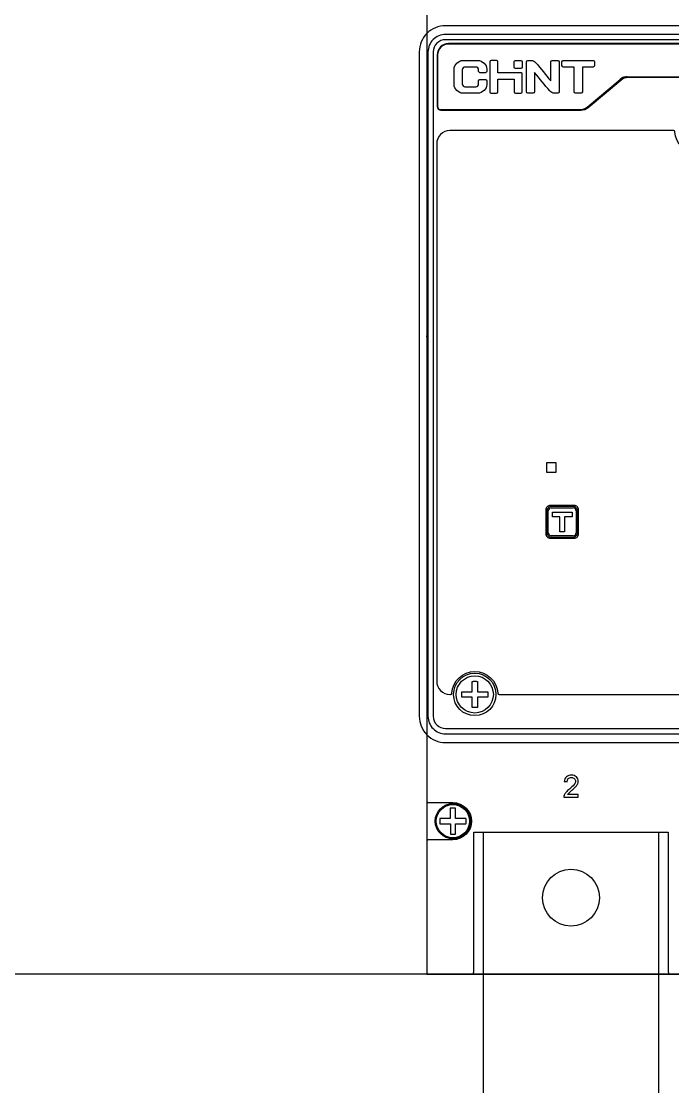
# Model space of a CAD drawing. Header units: millimetres. Extents: x 28713 to 59118, y -54378 to -19615.
# Drawn here: x 37721.3 to 37870.2, y -25428.7 to -25184.9 of the extents above; entities that cross this region are included whole.
import ezdxf

# ---------------------------------------------------------------- set-up
doc = ezdxf.new("R2010")
doc.units = ezdxf.units.MM
doc.header["$LTSCALE"] = 3
doc.layers.add('@.VISIBLE', color=7, linetype='Continuous')
doc.layers.add('equipments', color=2, linetype='Continuous')

msp = doc.modelspace()

# ---------------------------------------------------------------- linework, layer by layer
at = {"layer": '@.VISIBLE'}
msp.add_lwpolyline([(37525.45, -25132.91), (38284.45, -25132.91), (38284.45, -25402.91), (37525.45, -25402.91)], close=True, dxfattribs=at)
at = {"layer": '@.VISIBLE', "color": 1}
msp.add_lwpolyline([(37826.95, -25370.41), (37866.95, -25370.41), (37866.97, -25524.48), (37826.97, -25524.48)], close=True, dxfattribs=at)
msp.add_circle((37846.95, -25385.41), 6.5, dxfattribs=at)
at = {"layer": 'equipments'}
for p, q in [((37818.95, -25190.11), (37818.95, -25190.01)), ((37819.2, -25190.01), (37819.2, -25190.11)), ((37824.2, -25190.11), (37824.2, -25190.01)), ((37824.45, -25190.11), (37824.45, -25190.01)), ((37863.45, -25197.61), (37863.45, -25197.71)), ((37863.7, -25197.71), (37863.7, -25197.61)), ((37868.7, -25197.61), (37868.7, -25197.71)), ((37868.95, -25197.61), (37868.95, -25197.71)), ((37818.95, -25205.11), (37818.95, -25205.21)), ((37819.2, -25205.21), (37819.2, -25205.11)), ((37824.2, -25205.11), (37824.2, -25205.21)), ((37824.45, -25205.11), (37824.45, -25205.21)), ((37813.95, -25258.91), (37814.25, -25258.79)), ((37814.25, -25277.03), (37813.95, -25276.91)), ((37842.2, -25295.68), (37847.7, -25295.68)), ((37842.45, -25296.23), (37847.45, -25296.23)), ((37841.75, -25301.93), (37841.75, -25296.93)), ((37848.15, -25296.93), (37848.15, -25301.93)), ((37847.45, -25302.63), (37842.45, -25302.63))]:
    msp.add_line(p, q, dxfattribs=at)
for points in [[(37936.86, -25140.16, -1.896111), (37932.2, -25138.47), (37932.2, -25132.91), (37877.7, -25132.91), (37877.7, -25138.47, -3.106685), (37874.2, -25138.47), (37874.2, -25132.91), (37813.95, -25132.91), (37813.95, -25402.91), (37874.2, -25402.91), (37874.2, -25397.34, -3.106685), (37877.7, -25397.34), (37877.7, -25402.91), (37932.2, -25402.91), (37932.2, -25397.34, -3.106685), (37935.7, -25397.34), (37935.7, -25402.91), (37995.95, -25402.91), (37995.95, -25132.91), (37935.7, -25132.91)], [(37859.8, -25197.61), (37992.75, -25197.61, 0.414214), (37993.45, -25196.91), (37993.45, -25192.61, 0.414214), (37990.95, -25190.11), (37818.95, -25190.11, 0.414214), (37816.45, -25192.61), (37816.45, -25204.41, 0.414212), (37817.15, -25205.11), (37849.04, -25205.11, 0.176327), (37850.65, -25204.52), (37858.2, -25198.19)], [(37813.95, -25363.16, 0.414214), (37814.45, -25363.66), (37819.95, -25363.66)], [(37819.95, -25363.66, -1), (37819.95, -25372.16), (37814.45, -25372.16, 0.414214), (37813.95, -25372.66)], [(37824.2, -25402.91, 0.414214), (37824.7, -25402.41), (37824.7, -25370.41), (37869.2, -25370.41), (37869.2, -25402.41, 0.414214), (37869.7, -25402.91)]]:
    msp.add_lwpolyline(points, format="xyb", dxfattribs=at)
at = {"layer": 'equipments', "color": 8}
msp.add_lwpolyline([(37991.65, -25185.91), (37818.25, -25185.91, 0.414214), (37812.25, -25191.91), (37812.25, -25343.91, 0.414214), (37818.25, -25349.91), (37991.65, -25349.91, 0.414214), (37997.65, -25343.91), (37997.65, -25191.91, 0.414214)], format="xyb", close=True, dxfattribs=at)
at = {"layer": 'equipments'}
for points in [[(37991.65, -25187.91), (37818.25, -25187.91, 0.414214), (37814.25, -25191.91), (37814.25, -25343.91, 0.414214), (37818.25, -25347.91), (37991.65, -25347.91, 0.414214), (37995.65, -25343.91), (37995.65, -25191.91, 0.414214)], [(37991.65, -25189.11), (37818.25, -25189.11, 0.414214), (37815.45, -25191.91), (37815.45, -25343.91, 0.414214), (37818.25, -25346.71), (37991.65, -25346.71, 0.414214), (37994.45, -25343.91), (37994.45, -25191.91, 0.414214)], [(37858.31, -25198.36, -0.176327), (37860.11, -25197.71), (37992.75, -25197.71, 0.414214), (37993.55, -25196.91), (37993.55, -25192.61, 0.414214), (37990.95, -25190.01), (37818.95, -25190.01, 0.414214), (37816.35, -25192.61), (37816.35, -25204.41, 0.414214), (37817.15, -25205.21), (37849.21, -25205.21, 0.176327), (37850.88, -25204.6)], [(37990.65, -25209.91), (37939.5, -25209.91, 0.398461), (37939.2, -25210.19, -0.947331), (37928.71, -25210.19, 0.398461), (37928.41, -25209.91), (37881.5, -25209.91, 0.398461), (37881.2, -25210.19, -0.947331), (37870.71, -25210.19, 0.398461), (37870.41, -25209.91), (37819.25, -25209.91, 0.414214), (37816.25, -25212.91), (37816.25, -25335.91, 0.414214), (37819.25, -25338.91), (37819.41, -25338.91, 0.398461), (37819.71, -25338.62, -0.947331), (37830.2, -25338.62, 0.398461), (37830.5, -25338.91), (37979.41, -25338.91, 0.398461), (37979.71, -25338.62, -0.947331), (37990.2, -25338.62, 0.398461), (37990.5, -25338.91), (37990.65, -25338.91, 0.414214), (37993.65, -25335.91), (37993.65, -25212.91, 0.414214)], [(37841.2, -25296.66), (37841.2, -25302.16, 0.414214), (37842.2, -25303.16), (37847.7, -25303.16, 0.414214), (37848.7, -25302.16), (37848.7, -25296.66, 0.414214), (37847.7, -25295.66), (37842.2, -25295.66, 0.414214)], [(37842.45, -25302.93), (37847.45, -25302.93, 0.414214), (37848.45, -25301.93), (37848.45, -25296.93, 0.414214), (37847.45, -25295.93), (37842.45, -25295.93, 0.414214), (37841.45, -25296.93), (37841.45, -25301.93, 0.414214)]]:
    msp.add_lwpolyline(points, format="xyb", close=True, dxfattribs=at)
for points in [[(37841.43, -25285.88), (37843.51, -25285.88), (37843.51, -25288.1), (37841.43, -25288.1)], [(37844.4, -25301.68), (37844.4, -25298.28), (37842.7, -25298.28), (37842.7, -25297.18), (37847.2, -25297.18), (37847.2, -25298.28), (37845.5, -25298.28), (37845.5, -25301.68)]]:
    msp.add_lwpolyline(points, close=True, dxfattribs=at)
for centre, radius in [((37824.95, -25338.91), 4.85), ((37824.95, -25338.91), 4.25), ((37819.95, -25367.91), 4.03), ((37819.95, -25367.91), 3.81), ((37846.95, -25385.41), 6.5)]:
    msp.add_circle(centre, radius, dxfattribs=at)
for centre, start, end in [((37842.45, -25296.93), 90.0017, 179.9983), ((37847.45, -25296.93), 0.0017, 89.9983), ((37842.45, -25301.93), 180.0017, 269.9983), ((37847.45, -25301.93), 270.0017, 359.9983)]:
    msp.add_arc(centre, 0.7, start, end, dxfattribs=at)
for points, knots in [([(37822.08, -25199.23), (37822.08, -25198.15), (37822.08, -25197.07), (37822.08, -25195.99), (37822.08, -25195.69), (37822.41, -25195.36), (37822.71, -25195.36), (37823.54, -25195.36), (37824.37, -25195.36), (37825.2, -25195.36), (37825.5, -25195.36), (37825.83, -25195.69), (37825.83, -25195.99), (37825.83, -25196.11), (37825.83, -25196.23), (37825.83, -25196.36), (37825.83, -25196.5), (37825.99, -25196.67), (37826.14, -25196.67), (37826.56, -25196.67), (37826.98, -25196.67), (37827.4, -25196.67), (37827.54, -25196.67), (37827.71, -25196.5), (37827.71, -25196.36), (37827.71, -25196.17), (37827.71, -25195.98), (37827.71, -25195.79), (37827.71, -25194.87), (37826.64, -25193.86), (37825.71, -25193.86), (37824.54, -25193.86), (37823.37, -25193.86), (37822.2, -25193.86), (37821.27, -25193.86), (37820.2, -25194.87), (37820.2, -25195.79), (37820.2, -25197), (37820.2, -25198.21), (37820.2, -25199.42), (37820.2, -25200.35), (37821.27, -25201.36), (37822.2, -25201.36), (37823.37, -25201.36), (37824.54, -25201.36), (37825.71, -25201.36), (37826.64, -25201.36), (37827.71, -25200.35), (37827.71, -25199.42), (37827.71, -25199.12), (37827.71, -25198.82), (37827.71, -25198.52), (37827.71, -25198.37), (37827.54, -25198.21), (37827.4, -25198.21), (37826.98, -25198.21), (37826.56, -25198.21), (37826.14, -25198.21), (37825.99, -25198.21), (37825.83, -25198.37), (37825.83, -25198.52), (37825.83, -25198.75), (37825.83, -25198.99), (37825.83, -25199.23), (37825.83, -25199.52), (37825.5, -25199.86), (37825.2, -25199.86), (37824.37, -25199.86), (37823.54, -25199.86), (37822.71, -25199.86), (37822.41, -25199.86), (37822.08, -25199.52), (37822.08, -25199.23)], [0, 0, 0, 0, 1, 1, 1, 1.890864, 1.890864, 1.890864, 2.890864, 2.890864, 2.890864, 3.781849, 3.781849, 3.781849, 4.781849, 4.781849, 4.781849, 5.219242, 5.219242, 5.219242, 6.219242, 6.219242, 6.219242, 6.656878, 6.656878, 6.656878, 7.656878, 7.656878, 7.656878, 10.4339, 10.4339, 10.4339, 11.4339, 11.4339, 11.4339, 14.211291, 14.211291, 14.211291, 15.211291, 15.211291, 15.211291, 17.988683, 17.988683, 17.988683, 18.988683, 18.988683, 18.988683, 21.765704, 21.765704, 21.765704, 22.765704, 22.765704, 22.765704, 23.203341, 23.203341, 23.203341, 24.203341, 24.203341, 24.203341, 24.640734, 24.640734, 24.640734, 25.640734, 25.640734, 25.640734, 26.532085, 26.532085, 26.532085, 27.532085, 27.532085, 27.532085, 28.423314, 28.423314, 28.423314, 28.423314]), ([(37830.24, -25194.17), (37830.24, -25194.02), (37830.07, -25193.86), (37829.93, -25193.86), (37829.51, -25193.86), (37829.09, -25193.86), (37828.67, -25193.86), (37828.53, -25193.86), (37828.36, -25194.02), (37828.36, -25194.17), (37828.36, -25196.46), (37828.36, -25198.75), (37828.36, -25201.05), (37828.36, -25201.19), (37828.53, -25201.36), (37828.67, -25201.36), (37829.09, -25201.36), (37829.51, -25201.36), (37829.93, -25201.36), (37830.07, -25201.36), (37830.24, -25201.19), (37830.24, -25201.05), (37830.24, -25200.09), (37830.24, -25199.13), (37830.24, -25198.17), (37831.47, -25198.17), (37832.71, -25198.17), (37833.95, -25198.17), (37833.95, -25199.13), (37833.95, -25200.09), (37833.95, -25201.05)], [0, 0, 0, 0, 0.437393, 0.437393, 0.437393, 1.437393, 1.437393, 1.437393, 1.874664, 1.874664, 1.874664, 2.874664, 2.874664, 2.874664, 3.312057, 3.312057, 3.312057, 4.312057, 4.312057, 4.312057, 4.749571, 4.749571, 4.749571, 5.749571, 5.749571, 5.749571, 6.749571, 6.749571, 6.749571, 7.749571, 7.749571, 7.749571, 7.749571]), ([(37834.26, -25195.73), (37834.68, -25195.73), (37835.1, -25195.73), (37835.51, -25195.73), (37835.66, -25195.73), (37835.82, -25195.57), (37835.82, -25195.42), (37835.82, -25195), (37835.82, -25194.58), (37835.82, -25194.17), (37835.82, -25194.02), (37835.66, -25193.86), (37835.51, -25193.86), (37835.1, -25193.86), (37834.68, -25193.86), (37834.26, -25193.86), (37834.11, -25193.86), (37833.95, -25194.02), (37833.95, -25194.17), (37833.95, -25194.58), (37833.95, -25195), (37833.95, -25195.42), (37833.95, -25195.57), (37834.11, -25195.73), (37834.26, -25195.73)], [0, 0, 0, 0, 1, 1, 1, 1.437393, 1.437393, 1.437393, 2.437393, 2.437393, 2.437393, 2.874664, 2.874664, 2.874664, 3.874664, 3.874664, 3.874664, 4.312179, 4.312179, 4.312179, 5.312179, 5.312179, 5.312179, 5.749815, 5.749815, 5.749815, 5.749815]), ([(37842.35, -25194.17), (37842.35, -25195.63), (37842.35, -25197.1), (37842.35, -25198.56), (37841.2, -25197.17), (37840.05, -25195.77), (37838.91, -25194.37), (37838.65, -25194.06), (37838.22, -25193.86), (37837.82, -25193.86), (37837.57, -25193.86), (37837.32, -25193.86), (37837.07, -25193.86), (37836.93, -25193.86), (37836.76, -25194.02), (37836.76, -25194.17), (37836.76, -25196.46), (37836.76, -25198.75), (37836.76, -25201.05), (37836.76, -25201.19), (37836.93, -25201.36), (37837.07, -25201.36), (37837.49, -25201.36), (37837.91, -25201.36), (37838.33, -25201.36), (37838.47, -25201.36), (37838.64, -25201.19), (37838.64, -25201.05), (37838.64, -25199.58), (37838.64, -25198.12), (37838.64, -25196.65), (37839.78, -25198.05), (37840.93, -25199.44), (37842.08, -25200.84), (37842.34, -25201.15), (37842.77, -25201.36), (37843.17, -25201.36), (37843.42, -25201.36), (37843.67, -25201.36), (37843.92, -25201.36), (37844.06, -25201.36), (37844.22, -25201.19), (37844.22, -25201.05), (37844.22, -25198.75), (37844.22, -25196.46), (37844.22, -25194.17), (37844.22, -25194.02), (37844.06, -25193.86), (37843.92, -25193.86), (37843.5, -25193.86), (37843.08, -25193.86), (37842.66, -25193.86), (37842.51, -25193.86), (37842.35, -25194.02), (37842.35, -25194.17)], [0, 0, 0, 0, 1, 1, 1, 2, 2, 2, 3.204829, 3.204829, 3.204829, 4.204829, 4.204829, 4.204829, 4.642101, 4.642101, 4.642101, 5.642101, 5.642101, 5.642101, 6.079493, 6.079493, 6.079493, 7.079493, 7.079493, 7.079493, 7.51713, 7.51713, 7.51713, 8.51713, 8.51713, 8.51713, 9.51713, 9.51713, 9.51713, 10.721582, 10.721582, 10.721582, 11.721582, 11.721582, 11.721582, 12.158975, 12.158975, 12.158975, 13.158975, 13.158975, 13.158975, 13.596246, 13.596246, 13.596246, 14.596246, 14.596246, 14.596246, 15.033639, 15.033639, 15.033639, 15.033639]), ([(37852.34, -25195.05), (37852.34, -25194.75), (37852.34, -25194.46), (37852.34, -25194.17), (37852.34, -25194.02), (37852.18, -25193.86), (37852.03, -25193.86), (37849.75, -25193.86), (37847.47, -25193.86), (37845.19, -25193.86), (37845.04, -25193.86), (37844.88, -25194.02), (37844.88, -25194.17), (37844.88, -25194.46), (37844.88, -25194.75), (37844.88, -25195.05), (37844.88, -25195.19), (37845.04, -25195.36), (37845.19, -25195.36), (37846.02, -25195.36), (37846.85, -25195.36), (37847.67, -25195.36), (37847.67, -25197.25), (37847.67, -25199.15), (37847.67, -25201.05), (37847.67, -25201.19), (37847.84, -25201.36), (37847.98, -25201.36), (37848.4, -25201.36), (37848.82, -25201.36), (37849.24, -25201.36), (37849.39, -25201.36), (37849.55, -25201.19), (37849.55, -25201.05), (37849.55, -25199.15), (37849.55, -25197.25), (37849.55, -25195.36), (37850.38, -25195.36), (37851.21, -25195.36), (37852.03, -25195.36), (37852.18, -25195.36), (37852.34, -25195.19), (37852.34, -25195.05)], [0, 0, 0, 0, 1, 1, 1, 1.437149, 1.437149, 1.437149, 2.437149, 2.437149, 2.437149, 2.874664, 2.874664, 2.874664, 3.874664, 3.874664, 3.874664, 4.312422, 4.312422, 4.312422, 5.312422, 5.312422, 5.312422, 6.312422, 6.312422, 6.312422, 6.749693, 6.749693, 6.749693, 7.749693, 7.749693, 7.749693, 8.18733, 8.18733, 8.18733, 9.18733, 9.18733, 9.18733, 10.18733, 10.18733, 10.18733, 10.624723, 10.624723, 10.624723, 10.624723]), ([(37833.95, -25201.05), (37833.95, -25201.19), (37834.11, -25201.36), (37834.26, -25201.36), (37834.68, -25201.36), (37835.1, -25201.36), (37835.51, -25201.36), (37835.66, -25201.36), (37835.82, -25201.19), (37835.82, -25201.05), (37835.82, -25199.66), (37835.82, -25198.28), (37835.82, -25196.89), (37835.82, -25196.79), (37835.71, -25196.67), (37835.6, -25196.67), (37833.81, -25196.67), (37832.02, -25196.67), (37830.24, -25196.67), (37830.24, -25195.83), (37830.24, -25195), (37830.24, -25194.17)], [0, 0, 0, 0, 0.437636, 0.437636, 0.437636, 1.437636, 1.437636, 1.437636, 1.875029, 1.875029, 1.875029, 2.875029, 2.875029, 2.875029, 3.193056, 3.193056, 3.193056, 4.193056, 4.193056, 4.193056, 5.193056, 5.193056, 5.193056, 5.193056]), ([(37858.85, -25197.71), (37858.78, -25197.75), (37858.71, -25197.8), (37858.63, -25197.85), (37858.63, -25197.86), (37858.55, -25197.91), (37858.48, -25197.97), (37858.4, -25198.02), (37858.33, -25198.08), (37858.26, -25198.13), (37858.2, -25198.19)], [0, 0, 0, 0, 0.2626984, 0.2626984, 0.2626984, 0.2761634, 0.5477731, 0.5477731, 0.5477731, 0.8148102, 0.8148102, 0.8148102, 0.8148102]), ([(37858.2, -25198.19), (37858.21, -25198.18), (37858.23, -25198.16), (37858.25, -25198.15), (37858.26, -25198.14), (37858.26, -25198.14), (37858.27, -25198.13), (37858.28, -25198.12), (37858.3, -25198.11), (37858.31, -25198.1), (37858.32, -25198.1), (37858.32, -25198.09), (37858.33, -25198.08), (37858.35, -25198.07), (37858.37, -25198.06), (37858.38, -25198.05)], [0, 0, 0, 0, 0.056498, 0.0765773, 0.0765773, 0.0765773, 0.0847441, 0.1129857, 0.1412216, 0.152241, 0.152241, 0.152241, 0.1694504, 0.1976703, 0.2256405, 0.2256405, 0.2256405, 0.2256405]), ([(37859.81, -25197.59), (37859.7, -25197.6), (37859.59, -25197.61), (37859.48, -25197.62), (37859.36, -25197.64), (37859.11, -25197.69), (37858.87, -25197.78), (37858.75, -25197.84), (37858.62, -25197.9), (37858.49, -25197.97), (37858.38, -25198.05)], [0, 0, 0, 0, 0.330947, 0.330947, 0.330947, 0.692208, 1.090852, 1.090852, 1.090852, 1.523956, 1.523956, 1.523956, 1.523956]), ([(37858.38, -25198.05), (37858.51, -25197.96), (37858.65, -25197.88), (37858.8, -25197.82), (37858.93, -25197.76), (37859.2, -25197.67), (37859.47, -25197.63), (37859.61, -25197.62)], [0, 0, 0, 0, 0.483625, 0.483625, 0.483625, 0.922737, 1.317908, 1.317908, 1.317908, 1.317908]), ([(37824.35, -25338.31), (37823.56, -25338.31), (37822.77, -25338.31), (37821.98, -25338.31), (37821.97, -25338.45), (37821.95, -25338.71), (37821.95, -25339.11), (37821.97, -25339.38), (37821.98, -25339.51), (37822.77, -25339.51), (37823.56, -25339.51), (37824.36, -25339.51), (37824.36, -25340.3), (37824.36, -25341.09), (37824.36, -25341.88), (37824.46, -25341.89), (37824.66, -25341.9), (37824.86, -25341.91), (37824.96, -25341.91), (37825.06, -25341.91), (37825.26, -25341.9), (37825.46, -25341.89), (37825.56, -25341.88), (37825.56, -25341.09), (37825.56, -25340.3), (37825.56, -25339.5), (37826.35, -25339.5), (37827.14, -25339.5), (37827.93, -25339.5), (37827.94, -25339.37), (37827.96, -25339.1), (37827.96, -25338.7), (37827.94, -25338.43), (37827.93, -25338.3), (37827.14, -25338.3), (37826.34, -25338.3), (37825.55, -25338.3), (37825.55, -25337.51), (37825.55, -25336.72), (37825.55, -25335.93), (37825.45, -25335.92), (37825.25, -25335.91), (37825.05, -25335.91), (37824.95, -25335.91), (37824.85, -25335.91), (37824.65, -25335.91), (37824.45, -25335.92), (37824.35, -25335.93), (37824.35, -25336.72), (37824.35, -25337.52), (37824.35, -25338.31)], [0, 0, 0, 0, 1, 1, 1, 1.400245, 1.801094, 2.201339, 2.201339, 2.201339, 3.201339, 3.201339, 3.201339, 4.201339, 4.201339, 4.201339, 4.500472, 4.802045, 4.802045, 4.802045, 5.103618, 5.402751, 5.402751, 5.402751, 6.402751, 6.402751, 6.402751, 7.402751, 7.402751, 7.402751, 7.802996, 8.203845, 8.60409, 8.60409, 8.60409, 9.60409, 9.60409, 9.60409, 10.60409, 10.60409, 10.60409, 10.903223, 11.204796, 11.204796, 11.204796, 11.506369, 11.805502, 11.805502, 11.805502, 12.805502, 12.805502, 12.805502, 12.805502]), ([(37848.19, -25357.78), (37847.89, -25357.51), (37847.45, -25357.39), (37847.05, -25357.39), (37846.65, -25357.39), (37846.21, -25357.49), (37845.91, -25357.76), (37845.61, -25358.01), (37845.46, -25358.44), (37845.42, -25358.83), (37845.63, -25358.85), (37845.84, -25358.87), (37846.05, -25358.9), (37846.05, -25358.63), (37846.14, -25358.34), (37846.32, -25358.16), (37846.5, -25357.98), (37846.78, -25357.89), (37847.03, -25357.89), (37847.27, -25357.89), (37847.54, -25357.98), (37847.71, -25358.15), (37847.87, -25358.3), (37847.97, -25358.54), (37847.97, -25358.76), (37847.97, -25359.02), (37847.85, -25359.29), (37847.69, -25359.5), (37847.39, -25359.91), (37846.98, -25360.24), (37846.59, -25360.56), (37846.3, -25360.79), (37846.02, -25361.03), (37845.78, -25361.31), (37845.61, -25361.51), (37845.47, -25361.74), (37845.38, -25361.98), (37845.33, -25362.11), (37845.3, -25362.26), (37845.31, -25362.41), (37846.41, -25362.41), (37847.51, -25362.41), (37848.61, -25362.41), (37848.61, -25362.21), (37848.61, -25362.01), (37848.61, -25361.82), (37847.8, -25361.82), (37846.98, -25361.82), (37846.16, -25361.82), (37846.23, -25361.7), (37846.32, -25361.59), (37846.42, -25361.48), (37846.64, -25361.26), (37846.89, -25361.06), (37847.13, -25360.85), (37847.46, -25360.58), (37847.79, -25360.3), (37848.07, -25359.97)], [0, 0, 0, 0, 1.207045, 1.207045, 1.207045, 2.402541, 2.402541, 2.402541, 3.582886, 3.582886, 3.582886, 4.582886, 4.582886, 4.582886, 5.367313, 5.367313, 5.367313, 6.124979, 6.124979, 6.124979, 6.849116, 6.849116, 6.849116, 7.516846, 7.516846, 7.516846, 8.310473, 8.310473, 8.310473, 9.83738, 9.83738, 9.83738, 10.942484, 10.942484, 10.942484, 11.720356, 11.720356, 11.720356, 12.153256, 12.153256, 12.153256, 13.153256, 13.153256, 13.153256, 14.153256, 14.153256, 14.153256, 15.153256, 15.153256, 15.153256, 15.57366, 15.57366, 15.57366, 16.523201, 16.523201, 16.523201, 17.814364, 17.814364, 17.814364, 17.814364]), ([(37822.93, -25367.3), (37822.94, -25367.43), (37822.96, -25367.7), (37822.96, -25368.1), (37822.94, -25368.37), (37822.93, -25368.5), (37822.14, -25368.5), (37821.35, -25368.5), (37820.56, -25368.5), (37820.56, -25369.3), (37820.56, -25370.09), (37820.56, -25370.88), (37820.46, -25370.89), (37820.26, -25370.9), (37820.06, -25370.91), (37819.96, -25370.91), (37819.86, -25370.91), (37819.66, -25370.9), (37819.46, -25370.89), (37819.36, -25370.88), (37819.36, -25370.09), (37819.36, -25369.3), (37819.36, -25368.51), (37818.56, -25368.51), (37817.77, -25368.51), (37816.98, -25368.51), (37816.97, -25368.38), (37816.95, -25368.11), (37816.95, -25367.71), (37816.97, -25367.45), (37816.98, -25367.31), (37817.77, -25367.31), (37818.56, -25367.31), (37819.35, -25367.31), (37819.35, -25366.52), (37819.35, -25365.72), (37819.35, -25364.93), (37819.45, -25364.92), (37819.65, -25364.91), (37819.85, -25364.91), (37819.95, -25364.91), (37820.05, -25364.91), (37820.25, -25364.91), (37820.45, -25364.92), (37820.55, -25364.93), (37820.55, -25365.72), (37820.55, -25366.51), (37820.55, -25367.3), (37821.34, -25367.3), (37822.14, -25367.3), (37822.93, -25367.3)], [0, 0, 0, 0, 0.400245, 0.801094, 1.201339, 1.201339, 1.201339, 2.201339, 2.201339, 2.201339, 3.201339, 3.201339, 3.201339, 3.500472, 3.802045, 3.802045, 3.802045, 4.103618, 4.402751, 4.402751, 4.402751, 5.402751, 5.402751, 5.402751, 6.402751, 6.402751, 6.402751, 6.802996, 7.203845, 7.60409, 7.60409, 7.60409, 8.60409, 8.60409, 8.60409, 9.60409, 9.60409, 9.60409, 9.903223, 10.204796, 10.204796, 10.204796, 10.506369, 10.805502, 10.805502, 10.805502, 11.805502, 11.805502, 11.805502, 12.805502, 12.805502, 12.805502, 12.805502])]:
    msp.add_open_spline(points, degree=3, knots=knots, dxfattribs=at)
for points, start_tangent, end_tangent in [([(37859.61, -25197.62), (37859.65, -25197.61), (37859.7, -25197.61), (37859.8, -25197.61)], (0.995988, 0.089491), (0.999807, 0.019641)), ([(37813.95, -25244.66), (37814.02, -25244.66), (37814.2, -25244.66), (37814.25, -25244.65)], (0, 1), (0.999409, 0.034386)), ([(37814.25, -25248.16), (37814.2, -25248.16), (37814.02, -25248.15), (37813.95, -25248.15)], (-0.999409, 0.034384), (0, 1)), ([(37814.25, -25257.36), (37814.11, -25257.25), (37814, -25257.07), (37813.95, -25256.83)], (-0.891941, 0.452152), (0, 1)), ([(37814.25, -25278.45), (37814.11, -25278.56), (37814, -25278.75), (37813.95, -25278.98)], (-0.891875, -0.452281), (0, -1)), ([(37813.95, -25287.66), (37814.02, -25287.66), (37814.2, -25287.66), (37814.25, -25287.65)], (-0.000001, 1), (0.999409, 0.034386)), ([(37814.25, -25291.16), (37814.2, -25291.16), (37814.02, -25291.15), (37813.95, -25291.15)], (-0.999409, 0.034384), (0, 1)), ([(37848.07, -25359.97), (37848.48, -25359.36)], (0.667324, 0.744767), (0.390974, 0.920402)), ([(37848.61, -25358.77), (37848.19, -25357.78)], (0, 1), (-0.724564, 0.689207)), ([(37848.48, -25359.36), (37848.61, -25358.77)], (0.390974, 0.920402), (0, 1))]:
    msp.add_spline(points, degree=3, dxfattribs=dict(at, start_tangent=start_tangent, end_tangent=end_tangent))

doc.saveas('drawing.dxf')
